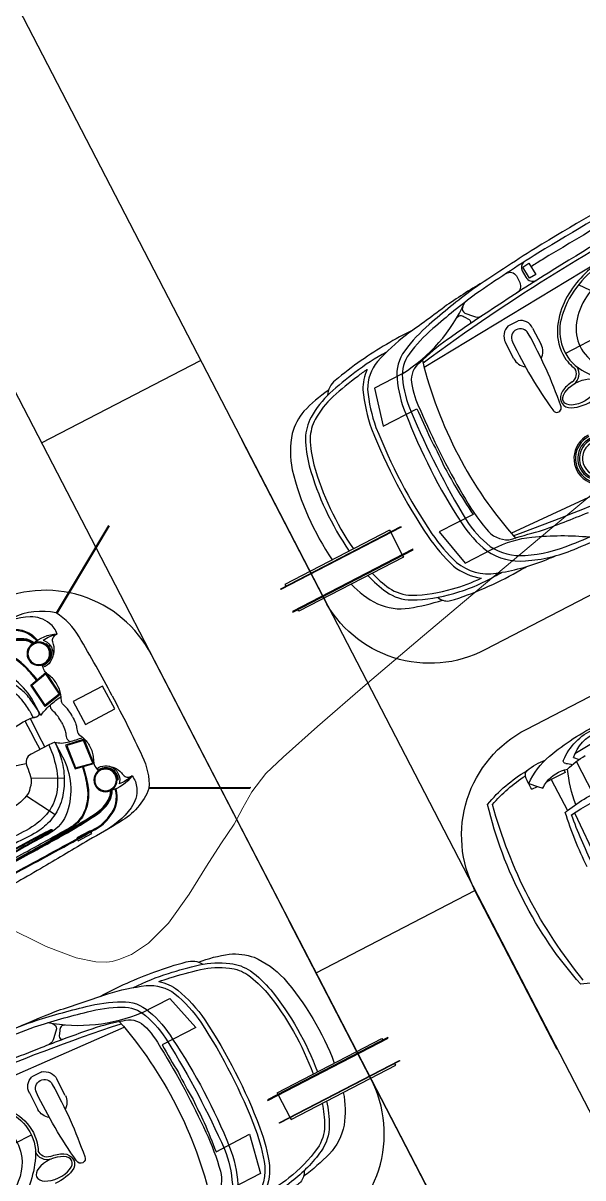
# Model space of a CAD drawing. Header units: metres. Extents: x 2662 to 3279, y 1027 to 1511.
# Drawn here: x 3047.41 to 3056.79, y 1289.67 to 1309.01 of the extents above; entities that cross this region are included whole.
import ezdxf

# ---------------------------------------------------------------- set-up
doc = ezdxf.new("R2010")
doc.units = ezdxf.units.M
for name, color, linetype in [('01 main point', 1, 'Continuous'), ('furniture', 6, 'Continuous'), ('Layer13', 4, 'Continuous')]:
    doc.layers.add(name, color=color, linetype=linetype)
doc.layers.add('CONT-MNR', color=252, linetype='Continuous', lineweight=9)

# ---------------------------------------------------------------- blocks, each defined once
blk = doc.blocks.new('A$C8620f102')
for p, q in [((3.364, 3.392), (3.862, 3.115)), ((3.137, 3.19), (3.391, 2.692)), ((2.24, 2.828), (2.551, 2.828)), ((2.247, 2.735), (2.551, 2.735)), ((2.782, 2.828), (2.551, 2.828)), ((2.783, 2.735), (2.551, 2.735)), ((1.268, 1.921), (1.262, 1.909)), ((3.833, 1.921), (3.84, 1.909)), ((0, 0.057), (0.887, 1.52)), ((0.013, 0.049), (0.9, 1.512)), ((4.2, 1.513), (4.993, 0)), ((4.214, 1.52), (5.002, 0.016))]:
    blk.add_line(p, q)
for points in [[(2.551, 1.341, -0.01736), (1.42, 1.368, -0.12634), (0.887, 1.52, -0.172899), (0.62, 2.207, -0.013884), (0.596, 2.82, -0.008973), (0.555, 3.695, -0.01509), (0.528, 4.697, 0.002245), (0.518, 6.241, -0.003342), (0.514, 7.955, -0.016984), (0.549, 9.103, -0.024546), (0.644, 9.964, -0.067942), (0.894, 11.047, -0.033948), (1.197, 11.753, -0.022001), (1.533, 12.382, -0.042872), (1.956, 12.94, -0.059514), (2.26, 13.208, -0.046364), (2.433, 13.309, -0.104882), (2.551, 13.341, -0.104882)], [(2.551, 1.341, 0.01736), (3.681, 1.368, 0.12634), (4.214, 1.52, 0.172899), (4.481, 2.207, 0.013884), (4.505, 2.82, 0.008973), (4.546, 3.695, 0.01509), (4.573, 4.697, -0.002245), (4.583, 6.241, 0.003342), (4.587, 7.955, 0.016984), (4.552, 9.103, 0.024546), (4.457, 9.964, 0.067942), (4.207, 11.047, 0.033948), (3.904, 11.753, 0.022001), (3.568, 12.382, 0.042872), (3.145, 12.94, 0.059514), (2.841, 13.208, 0.046364), (2.668, 13.309, 0.104882), (2.551, 13.341, 0.104882)], [(4.42, 3.757, -0.006425), (4.432, 4.701, -0.002217), (4.442, 6.243, 0.003368), (4.453, 7.97, 0.024633), (4.433, 9.058, 0.015037), (4.344, 9.773, 0.025439), (4.276, 10.169, 0.013843), (4.084, 10.982, 0.040266), (3.784, 11.705, 0.016729), (3.412, 12.335, 0.029739), (2.935, 12.908, -0.01525), (2.678, 13.147, 0.132389), (2.623, 13.181, 0.028442), (2.599, 13.188, 0.028442)], [(4.406, 3.757, -0.006424), (4.418, 4.702, -0.002217), (4.429, 6.243, 0.003368), (4.439, 7.97, 0.024633), (4.419, 9.057, 0.015038), (4.331, 9.771, 0.025461), (4.263, 10.166, 0.013839), (4.071, 10.978, 0.040238), (3.772, 11.698, 0.016715), (3.4, 12.327, 0.029693), (2.925, 12.898, -0.015234), (2.668, 13.137, 0.134036), (2.619, 13.168, 0.024879), (2.599, 13.174, 0.024879)], [(0.842, 9.12), (0.822, 8.712), (0.812, 8.241), (0.817, 7.472), (0.817, 6.417), (0.837, 4.724, -0.002601), (0.857, 3.805, 0.004411), (0.873, 3.024, 0.013009), (0.91, 2.487, 0.113396), (1.012, 2.2, 0.146005), (1.152, 2.079, 1.595219)], [(0.855, 9.119), (0.836, 8.712), (0.826, 8.241), (0.831, 7.472), (0.831, 6.417), (0.851, 4.724, -0.002601), (0.871, 3.805, 0.004411), (0.887, 3.024, 0.013003), (0.923, 2.488, 0.113337), (1.023, 2.207, 0.144821), (1.155, 2.093, 0.138987)], [(0.869, 9.119), (0.85, 8.711), (0.84, 8.24), (0.845, 7.472), (0.845, 6.417), (0.864, 4.725, -0.002601), (0.885, 3.806, 0.00441), (0.901, 3.025, 0.012997), (0.937, 2.49, 0.113276), (1.035, 2.215, 0.142458), (1.159, 2.106, 0.142458)], [(4.232, 9.119), (4.251, 8.711), (4.261, 8.24), (4.256, 7.472), (4.256, 6.417), (4.237, 4.725, 0.002601), (4.217, 3.806, -0.00441), (4.2, 3.025, -0.012997), (4.164, 2.49, -0.113276), (4.066, 2.215, -0.142458), (3.942, 2.106, -0.142458)], [(4.246, 9.119), (4.265, 8.712), (4.275, 8.241), (4.27, 7.472), (4.27, 6.417), (4.25, 4.724, 0.002601), (4.23, 3.805, -0.004411), (4.214, 3.024, -0.013003), (4.178, 2.488, -0.113337), (4.078, 2.207, -0.144821), (3.946, 2.093, -0.138987)], [(4.259, 9.12), (4.279, 8.712), (4.289, 8.241), (4.284, 7.472), (4.284, 6.417), (4.264, 4.724, 0.002601), (4.244, 3.805, -0.004411), (4.228, 3.024, -0.013009), (4.191, 2.487, -0.113396), (4.089, 2.2, -0.146005), (3.949, 2.079, -1.595219)], [(4.204, 9.117), (4.224, 8.711), (4.233, 8.24), (4.228, 7.472), (4.228, 6.417), (4.209, 4.725, 0.002601), (4.189, 3.806, -0.00441), (4.172, 3.026, -0.002867), (4.167, 2.908, -0.002867)], [(2.285, 2.551), (2.035, 2.551, -0.202722), (1.176, 2.918, -0.178768), (1.002, 3.337, 0.010028), (0.983, 4.195, -0.005356), (0.971, 5.613, -0.016605), (0.989, 6.759, 0.018921), (1.004, 7.948, -0.925873), (1.05, 7.955, -0.041202), (1.07, 7.744, -0.024461), (1.071, 7.062, 0.012888), (1.079, 5.748, -0.019359), (1.064, 4.979, 0.002375), (1.046, 4.09, -0.006386), (1.051, 3.524, -0.013656), (1.048, 3.297, -0.862706), (1.005, 3.292, 0.648089)], [(2.792, 2.551), (3.066, 2.551, 0.202722), (3.925, 2.918, 0.178768), (4.099, 3.337, -0.010028), (4.118, 4.195, 0.005356), (4.13, 5.613, 0.016605), (4.112, 6.759, -0.018921), (4.097, 7.948, 0.925873), (4.051, 7.955, 0.041202), (4.031, 7.744, 0.024461), (4.03, 7.062, -0.012888), (4.022, 5.748, 0.019359), (4.037, 4.979, -0.002375), (4.055, 4.09, 0.006386), (4.05, 3.524, 0.013656), (4.053, 3.297, 0.862706), (4.096, 3.292, -0.648089)], [(4.083, 3.295, 0.016488), (4.086, 3.337, -0.010023), (4.104, 4.196, 0.005356), (4.116, 5.613, 0.016607), (4.098, 6.758, -0.018921), (4.084, 7.949, -0.01143), (4.084, 7.949, 0.913283), (4.065, 7.953, 0.041174), (4.045, 7.744, 0.024478), (4.044, 7.062, -0.012889), (4.036, 5.748, 0.019362), (4.051, 4.98, -0.002377), (4.069, 4.09, 0.006391), (4.064, 3.524, 0.013664), (4.067, 3.297, -0.000701), (4.067, 3.297, 0.819976), (4.083, 3.295, 0.819976)], [(2.792, 2.551), (2.783, 2.661), (2.781, 2.994, -0.448043), (2.937, 3.153, 0.025561), (3.107, 3.181, 0.15676), (3.276, 3.282, 0.144288), (3.367, 3.398, 0.079427), (3.428, 3.671, 0.054179), (3.412, 3.985, 0.127294), (3.311, 4.217, -0.025195), (3.198, 4.347, 0.112656), (3.079, 4.409, 0.061652), (2.913, 4.434, -0.222278), (2.786, 4.49, -0.049109), (2.701, 4.591, -0.09997), (2.635, 4.717, -0.045992), (2.606, 4.926), (2.6, 5.036)], [(0.682, 3.757, -0.002942), (0.692, 3.07, 0.002013), (0.701, 2.633, 0.130442), (0.778, 2.321, 0.261246), (1.143, 2.01, 0.209197)], [(0.695, 3.757, -0.002941), (0.705, 3.07, 0.002014), (0.715, 2.633, 0.130992), (0.791, 2.327, 0.261832), (1.146, 2.024, 0.261832)], [(4.406, 3.757, 0.002941), (4.396, 3.07, -0.002014), (4.386, 2.633, -0.130992), (4.31, 2.327, -0.261832), (3.955, 2.024, -0.261832)], [(4.42, 3.757, 0.002942), (4.41, 3.07, -0.002013), (4.4, 2.633, -0.130442), (4.323, 2.321, -0.261246), (3.958, 2.01, -0.209197)], [(1.73, 2.337, -0.043334), (1.415, 2.417, -0.18333), (0.998, 2.737, -0.123985), (0.911, 3.114, 0.015377), (0.892, 3.387)], [(3.371, 2.337, 0.043334), (3.687, 2.417, 0.18333), (4.103, 2.737, 0.123985), (4.19, 3.114, -0.015377), (4.209, 3.387)], [(1.727, 2.323, -0.043195), (1.41, 2.404, -0.183415), (0.986, 2.73, -0.094511), (0.901, 3.02)], [(3.374, 2.323, 0.043195), (3.691, 2.404, 0.183415), (4.115, 2.73, 0.094511), (4.2, 3.02)], [(1.205, 1.672, -0.164393), (0.99, 1.699, -0.188684), (0.742, 1.936, -0.10758), (0.602, 2.549)], [(3.896, 1.672, 0.164393), (4.111, 1.699, 0.188684), (4.359, 1.936, 0.10758), (4.499, 2.549)]]:
    blk.add_lwpolyline(points, format="xyb")
for points in [[(4.389, 2.721), (4.379, 2.721), (4.379, 2.976), (4.394, 2.976)], [(4.408, 2.976), (4.433, 2.976), (4.433, 2.721), (4.402, 2.721)]]:
    blk.add_lwpolyline(points)
for points in [[(2.125, 2.097), (2.184, 2.415), (1.757, 2.461), (1.687, 2.14)], [(2.113, 2.112), (2.168, 2.403), (1.768, 2.446), (1.703, 2.153)], [(2.976, 2.097), (2.917, 2.415), (3.344, 2.461), (3.414, 2.14)], [(2.988, 2.112), (2.933, 2.403), (3.333, 2.446), (3.398, 2.153)], [(2.333, 1.403), (2.333, 1.961), (2.768, 1.961), (2.768, 1.403)]]:
    blk.add_lwpolyline(points, close=True)
for centre, radius in [((1.354, 2.097), 0.196), ((1.354, 2.097), 0.182), ((3.747, 2.097), 0.196), ((3.747, 2.097), 0.182)]:
    blk.add_circle(centre, radius)
for centre, radius, start, end in [((4.788, 3.778), 2.009, 160.8995, 198.3721), ((1.354, 2.097), 0.238, 225.7726, 10.6742), ((1.354, 2.097), 0.21, 243.7243, 10.6742), ((3.747, 2.097), 0.238, 169.3258, 314.2274), ((3.747, 2.097), 0.21, 169.3258, 296.2757), ((1.773, 1.953), 0.633, 165.9957, 206.3313), ((3.328, 1.953), 0.633, 333.6687, 14.0043), ((1.816, 1.84), 0.633, 172.1254, 195.3579), ((3.285, 1.84), 0.633, 344.6421, 7.8746)]:
    blk.add_arc(centre, radius, start, end)
for points in [[(2.792, 2.551), (3.104, 2.59), (3.448, 2.721), (3.695, 2.898), (3.897, 3.186), (3.973, 3.474), (3.978, 3.879), (3.938, 4.303), (3.781, 4.606), (3.483, 4.839), (3.19, 4.975), (2.852, 5.041), (2.6, 5.036)], [(1.719, 4.187), (1.769, 4.136), (1.758, 4.039), (1.69, 3.935), (1.643, 3.809), (1.632, 3.615), (1.665, 3.478), (1.765, 3.32), (1.859, 3.215), (2.02, 3.158), (2.135, 3.154), (2.214, 3.144), (2.243, 3.086), (2.247, 2.953), (2.254, 2.698), (2.263, 2.57), (2.121, 2.56), (1.855, 2.6), (1.661, 2.676), (1.456, 2.795), (1.284, 2.972), (1.172, 3.162), (1.1, 3.356), (1.057, 3.557), (1.054, 3.773), (1.093, 3.989), (1.154, 4.097), (1.241, 4.188), (1.404, 4.27), (1.512, 4.276), (1.647, 4.275), (1.721, 4.254), (1.719, 4.187), (1.654, 4.176), (1.508, 4.181), (1.383, 4.161), (1.27, 4.09), (1.194, 4), (1.156, 3.866), (1.146, 3.612), (1.19, 3.403), (1.259, 3.215), (1.338, 3.064), (1.416, 2.97), (1.532, 2.87), (1.69, 2.78), (1.816, 2.733), (1.966, 2.701), (2.092, 2.687), (2.182, 2.68), (2.249, 2.672), (2.268, 2.634)], [(2.285, 2.551), (2.245, 2.458), (2.204, 2.333), (2.16, 2.098)], [(2.792, 2.551), (2.856, 2.458), (2.897, 2.333), (2.941, 2.098)], [(2.551, 2.09), (2.435, 2.096), (2.358, 2.113), (2.259, 2.137), (2.176, 2.105), (1.995, 2.067), (1.801, 2.095), (1.703, 2.137), (1.639, 2.146), (1.547, 2.133)], [(2.551, 2.09), (2.666, 2.096), (2.743, 2.113), (2.842, 2.137), (2.925, 2.105), (3.106, 2.067), (3.3, 2.095), (3.399, 2.137), (3.462, 2.146), (3.554, 2.133)], [(1.532, 1.939), (1.472, 1.874), (1.333, 1.805), (1.252, 1.781), (1.213, 1.726), (1.205, 1.672)], [(3.569, 1.939), (3.629, 1.874), (3.768, 1.805), (3.849, 1.781), (3.888, 1.726), (3.896, 1.672)]]:
    blk.add_spline(points, degree=3)
for points, knots in [([(2.783, 2.661), (3.098, 2.685), (3.381, 2.768), (3.801, 3.136), (3.877, 3.417), (3.866, 4.031), (3.863, 4.353), (3.503, 4.749), (3.201, 4.892), (2.816, 4.936), (2.715, 4.932), (2.606, 4.926)], [0, 0, 0, 0, 0.0684102, 0.0684102, 0.1368204, 0.1368204, 0.2052306, 0.2052306, 0.2736407, 0.2736407, 0.2974604, 0.2974604, 0.2974604, 0.2974604]), ([(2.551, 2.297), (2.512, 2.298), (2.446, 2.299), (2.351, 2.319), (2.271, 2.356), (2.221, 2.334), (2.203, 2.325)], [0, 0, 0, 0, 0.00840925, 0.01405459, 0.02148076, 0.02583256, 0.02583256, 0.02583256, 0.02583256]), ([(2.551, 2.297), (2.589, 2.298), (2.655, 2.299), (2.75, 2.319), (2.83, 2.356), (2.88, 2.334), (2.898, 2.325)], [0, 0, 0, 0, 0.00840925, 0.01405459, 0.02148076, 0.02583256, 0.02583256, 0.02583256, 0.02583256])]:
    blk.add_open_spline(points, degree=3, knots=knots)
blk = doc.blocks.new('A$C1fdb1adc')
for p, q in [((1.699, 7.141), (1.211, 6.778)), ((2.131, 6.749), (2.136, 6.052)), ((3.406, 2.071), (3.438, 2.071)), ((3.449, 2.071), (3.869, 2.071)), ((3.88, 2.071), (3.912, 2.071))]:
    blk.add_line(p, q)
for points in [[(0.218, 8.563, 0.005005), (0.336, 6.409, 0.009754), (0.465, 5.161, 0.018511), (0.652, 4.249, 0.0573), (0.855, 3.68, 0.192321), (1.209, 3.352, 0.082859), (1.802, 3.212, 0.052694), (3.849, 3.198, 0.08069), (4.466, 3.361, 0.17216), (4.909, 3.859, 0.085071), (5.113, 4.67, 0.010341), (5.192, 5.748, 0.016897)], [(0.309, 8.567, 0.005003), (0.428, 6.416, 0.009732), (0.556, 5.174, 0.018483), (0.741, 4.271, 0.05741), (0.937, 3.72, 0.193192), (1.243, 3.437, 0.083361), (1.81, 3.304, 0.033468), (3.84, 3.29, -0.000299), (3.84, 3.29, 0.080179), (4.425, 3.444, 0.171464), (4.825, 3.895, 0.0853), (5.021, 4.678, 0.010362), (5.1, 5.754, 0.016932)], [(5.007, 6.288, 0.010794), (5.04, 7.206, 0.012283), (5.103, 9.648, 0.0049), (5.136, 12.417, 0.016162), (5.124, 14.08, 0.001149), (5.08, 15.507, -0.000811), (5.08, 15.508, 0.051344), (4.86, 17.153, 0.067708), (4.494, 18.235, 0.057023), (3.946, 19.21, 0.030584), (3.212, 20.153, 0.030577), (2.806, 20.554, 0.132389), (2.72, 20.608, 0.196715), (2.449, 20.599, 0.056911), (2.071, 20.217, 0.022345), (1.466, 19.457, 0.037229), (0.8, 18.315, 0.065316), (0.373, 16.968, 0.034966), (0.239, 15.278, 0.009636), (0.229, 13.167, 0.000311), (0.324, 10.889, -0.003683), (0.44, 8.573, 0.005), (0.558, 6.426, 0.00171), (0.577, 6.208)], [(0.664, 8.588, 0.005802), (0.802, 6.412, 0.006333), (0.916, 5.235, 0.01214), (1.017, 4.406, 0.043691), (1.147, 3.813, 0.274814), (1.378, 3.537, 0.084876), (1.849, 3.458, 0.03319), (3.444, 3.436, 0.044814), (4.137, 3.521, 0.241664), (4.47, 3.774, -0.015339), (4.578, 4.294, 0.011087), (4.674, 5.17, 0.00765)], [(4.39, 3.859), (4.534, 7.139, -0.042807), (4.41, 11.049, 0.264766), (1.001, 10.873, -0.053572), (1.032, 7.201), (1.25, 3.842)], [(0.453, 6.129, 0.34058), (0.568, 6.044), (0.692, 6.049, 0.407011), (0.822, 6.183, 0.980624)], [(0.486, 5.787, -0.446629), (0.601, 5.919), (0.725, 5.917, -0.407011), (0.859, 5.787, -0.980624)], [(0.435, 5.412, 0.017721), (0.5, 4.655, -0.010616), (0.627, 3.829, 0.03964), (0.802, 3.195, 0.181904), (1.146, 2.829, 0.065618), (1.771, 2.663, 0.054443), (3.786, 2.675, 0.053321), (4.402, 2.82, 0.211406), (4.867, 3.326, 0.058348), (5.05, 4.147, 0.002016), (5.069, 4.357)], [(0.648, 4.881, 0.38077), (0.756, 4.865), (0.871, 4.971, 0.233822), (0.931, 5.092, 1.332745)], [(0.765, 4.709, -0.458631), (0.805, 4.826), (0.886, 4.878, -0.499288), (0.957, 4.854, -1.332745)], [(1.177, 3.467), (1.175, 2.943), (1.809, 2.777), (1.809, 3.416, -0.008573), (2.347, 3.385, -0.020193), (2.861, 3.375, 0.002111), (3.289, 3.387, 0.006341), (3.817, 3.437), (3.811, 2.799), (4.48, 2.943), (4.48, 3.477, -0.095069), (4.607, 4.138, -0.047929), (5.05, 5, 3.403026)], [(0.609, 3.961, 0.037954), (0.664, 2.959, 0.020014), (0.759, 2.417, 0.020014)], [(4.916, 2.412, 0.041021), (4.936, 2.503, 0.05466), (5.005, 3.727, 0.000223), (5.004, 3.825)], [(0.735, 3.396, 0.045512), (0.794, 2.77, 0.020521), (0.906, 2.241, 0.075815), (1.119, 1.776, 0.114138), (1.391, 1.527, 0.051879), (1.83, 1.372, 0.081444), (3.406, 1.311, 0.081444)], [(3.912, 1.401, 0.053784), (4.299, 1.549, 0.14991), (4.614, 1.864, 0.070882), (4.841, 2.541, 0.0701), (4.898, 3.363, 0.031662), (4.9, 3.426)], [(0.841, 2.975, 0.111575), (1.113, 2.758, 0.065966), (1.762, 2.585, 0.054479), (3.795, 2.597, 0.053587), (4.431, 2.747, 0.140212), (4.825, 3.07, 0.140212)], [(0.841, 2.974, 0.014257), (0.872, 2.784, 0.020505), (0.982, 2.261, 0.075496), (1.184, 1.82, 0.112912), (1.428, 1.597, 0.051408), (1.847, 1.449, 0.081884), (3.406, 1.39, 0.081884)], [(3.912, 1.482, 0.050886), (4.262, 1.619, 0.149374), (4.544, 1.9, 0.070899), (4.764, 2.556, 0.044955), (4.825, 3.068)], [(0.856, 2.236, 0.048909), (0.975, 1.714, 0.103348), (1.215, 1.37, 0.102809), (1.756, 1.09, 0.089228), (3.406, 0.991, 0.089228)], [(3.912, 1.084, 0.085341), (4.407, 1.326, 0.148467), (4.717, 1.764, 0.040934), (4.854, 2.321)]]:
    blk.add_lwpolyline(points, format="xyb")
for points in [[(0.517, 6.082), (0.509, 6.204), (0.73, 6.218), (0.738, 6.097)], [(3.438, 2.271), (3.449, 2.271), (3.449, 0), (3.438, 0)], [(3.88, 2.271), (3.869, 2.271), (3.869, 0), (3.88, 0)]]:
    blk.add_lwpolyline(points, close=True)
for points in [[(1.501, 5.759), (1.812, 5.759)], [(1.281, 5.413), (1.281, 5.6)], [(1.814, 5.244), (1.507, 5.244)], [(3.406, 2.071), (3.406, 0.095), (3.438, 0.095)], [(3.912, 2.071), (3.912, 0.095), (3.88, 0.095)]]:
    blk.add_lwpolyline(points)
for centre, radius, start, end in [((33.425, 9.028), 32.658, 179.4859, 189.1088), ((-30.132, 8.42), 34.872, 352.5053, 1.6533), ((2.445, 5.912), 0.21, 8.0145, 96.0139), ((2.445, 5.912), 0.164, 8.0145, 96.0139), ((1.491, 5.541), 0.218, 87.3011, 164.289), ((1.549, 5.502), 0.15, 90, 270), ((1.769, -2.407), 8.063, 82.1262, 91.562), ((1.812, 5.502), 0.257, 35.541, 90), ((3.961, 5.76), 0.44, 180, 0), ((3.961, 5.76), 0.414, 180, 0), ((3.961, 5.76), 0.375, 180, 0), ((3.961, 5.76), 0.348, 180, 0), ((3.961, 5.76), 0.296, 184.2079, 355.7921), ((1.773, 13.127), 7.778, 268.3516, 278.1346), ((2.874, 5.503), 0.0761, 270, 90), ((1.507, 5.479), 0.235, 196.0917, 270), ((1.806, 5.508), 0.265, 271.6761, 323.987), ((-1.569, 3.245), 2.755, 4.6292, 38.2236), ((2.783, 10.653), 6.981, 256.3027, 284.2355), ((1.082, 2.474), 0.328, 189.9258, 240.7942), ((4.682, 2.504), 0.252, 291.8513, 338.4842)]:
    blk.add_arc(centre, radius, start, end)
blk.add_ellipse((2.82, 5.975), major_axis=(-0.014, 0.324), ratio=0.522227)
for points, knots in [([(2.212, 9.467), (2.019, 9.483), (1.898, 9.451), (1.674, 9.289), (1.545, 9.149), (1.397, 8.904), (1.333, 8.708), (1.27, 8.543), (1.24, 8.388), (1.207, 7.994), (1.207, 7.703), (1.306, 7.105), (1.402, 6.795), (1.849, 6.341), (2.116, 6.269), (2.576, 6.43), (2.769, 6.608), (2.913, 6.854)], [3.147514, 3.147514, 3.147514, 3.147514, 3.45455, 3.45455, 3.761587, 3.761587, 4.068623, 4.068623, 4.37566, 4.37566, 4.989733, 4.989733, 5.735714, 5.735714, 6.481696, 6.481696, 6.927739, 6.927739, 6.927739, 6.927739]), ([(1.052, 7.412), (1.058, 7.357), (1.066, 7.302), (1.126, 6.908), (1.282, 6.521), (1.825, 6.044), (2.198, 5.97), (2.778, 6.341), (2.978, 6.552), (3.106, 6.791)], [4.985692, 4.985692, 4.985692, 4.985692, 5.104362, 5.104362, 5.865381, 5.865381, 6.430538, 6.430538, 6.927739, 6.927739, 6.927739, 6.927739]), ([(1.034, 7.219), (1.084, 6.946), (1.178, 6.669), (1.548, 6.187), (1.845, 5.978), (2.294, 6.019), (2.402, 6.058), (2.428, 6.075)], [5.11807, 5.11807, 5.11807, 5.11807, 5.691356, 5.691356, 6.239489, 6.239489, 6.418204, 6.418204, 6.418204, 6.418204]), ([(2.608, 5.935), (2.614, 5.859), (2.636, 5.778), (2.739, 5.601), (2.887, 5.58), (3.03, 5.775), (3.051, 5.939), (3.044, 6.072)], [1.638359, 1.638359, 1.638359, 1.638359, 2.363251, 2.363251, 3.720206, 3.720206, 4.993613, 4.993613, 4.993613, 4.993613])]:
    blk.add_open_spline(points, degree=3, knots=knots)
blk = doc.blocks.new('A$Cf6bfa866')
for points in [[(3.909, 2.819), (3.85, 1.894)], [(3.112, 1.858), (3.725, 1.858)], [(3.805, 1.845), (3.734, 1.917)], [(3.693, 1.608), (3.649, 1.608), (3.649, 1.345)], [(2.975, 1.435), (2.075, 1.399)], [(3.649, 1.345), (3.063, 1.345)], [(3.649, 1.345), (3.649, 1.256)], [(3.656, 1.086), (3.588, 1.154)], [(3.765, 0.978), (3.656, 1.086)], [(3.656, 0.979), (3.656, 1.086)]]:
    blk.add_lwpolyline(points)
for centre, radius, start, end in [((3.305, 2.338), 0.703, 315.4215, 4.1185), ((3.089, 2.307), 0.984, 320.1643, 3.4142), ((-0.586, 2.466), 4.699, 348.1204, 0.199), ((0.071, 1.762), 2.922, 352.3997, 6.596), ((0.506, 1.849), 2.606, 348.8526, 5.9633), ((2.3, 2.104), 1.446, 342.4196, 357.2178), ((3.506, 1.538), 0.308, 28.2843, 49.274), ((2.839, 3.72), 2.218, 276.5257, 292.2418), ((3.122, 1.5), 0.581, 335.1806, 16.7066), ((3.813, 1.699), 0.0384, 202.1741, 324.7726), ((1.924, 9.02), 7.715, 271.1209, 277.7737), ((2.705, 1.8), 1.341, 322.1743, 347.0175), ((2.855, 1.28), 1.139, 348.5068, 6.3429), ((1.86, 8.5), 7.3, 271.6896, 279.4101), ((0.506, 1.849), 2.606, 347.7929, 348.8526), ((3.122, 1.5), 0.581, 323.4357, 335.1806), ((2.62, 1.18), 2.444, 183.0792, 203.4839), ((3.736, 2.603), 1.626, 267.1861, 274.8233), ((1.362, 1.231), 2.555, 338.0156, 354.5524), ((1.53, 1.18), 2.444, 336.5161, 356.9208), ((3.87, 1.091), 0.108, 271.3123, 288.8577), ((3.87, 1.091), 0.108, 288.8577, 339.7004), ((2.018, 6.603), 6.603, 255.6277, 270.4951), ((2.13, 8.455), 8.357, 258.1808, 269.6201), ((2.019, 8.455), 8.357, 270.3799, 281.8192), ((2.132, 6.603), 6.603, 269.5049, 284.3723)]:
    blk.add_arc(centre, radius, start, end)

msp = doc.modelspace()

# ---------------------------------------------------------------- linework, layer by layer
at = {"layer": '01 main point'}
msp.add_line((3050.016, 1297.542, -0.512), (3079.917, 1239.828, -0.512), dxfattribs=at)
at = {"layer": '01 main point', "elevation": -0.512}
msp.add_lwpolyline([(3079.917, 1239.828), (3043.116, 1310.861), (3045.78, 1312.241), (3082.581, 1241.208)], dxfattribs=at)
msp.add_lwpolyline([(3079.917, 1239.828), (3043.116, 1310.861), (3045.78, 1312.241), (3082.581, 1241.208)], dxfattribs=at)
for points in [[(3050.936, 1295.767), (3049.556, 1298.43, 0.414214), (3046.86, 1299.286), (3035.318, 1293.306), (3034.628, 1294.638), (3046.17, 1300.618, 0.414214), (3047.026, 1303.314), (3045.646, 1305.978)], [(3056.36, 1291.819), (3054.98, 1294.483, -0.414214), (3055.836, 1297.179), (3067.379, 1303.159), (3066.689, 1304.491), (3055.146, 1298.511, -0.414214), (3052.45, 1299.366), (3051.07, 1302.03)], [(3057.146, 1283.78), (3055.766, 1286.444, 0.414214), (3053.071, 1287.299), (3041.528, 1281.319), (3040.838, 1282.651), (3052.381, 1288.631, 0.414214), (3053.236, 1291.327), (3051.856, 1293.991)]]:
    msp.add_lwpolyline(points, format="xyb", dxfattribs=at)
at = {"layer": 'CONT-MNR', "elevation": -4, "flags": 128}
msp.add_lwpolyline([(3057.275, 1301.394), (3056.234, 1300.53), (3055.154, 1299.626), (3054.102, 1298.737), (3053.142, 1297.919), (3052.341, 1297.227), (3051.763, 1296.716), (3051.475, 1296.442), (3051.24, 1296.132), (3051.089, 1295.864), (3050.943, 1295.59), (3050.723, 1295.265), (3050.48, 1294.891), (3050.191, 1294.417), (3049.842, 1293.933), (3049.508, 1293.599), (3049.221, 1293.409), (3049.009, 1293.323), (3048.897, 1293.293), (3048.812, 1293.281), (3048.623, 1293.285), (3048.297, 1293.354), (3047.795, 1293.545), (3047.083, 1293.897)], dxfattribs=at)
at = {"layer": 'Layer13'}
for p, q in [((3047.716, 1301.982, -0.512), (3050.38, 1303.362, -0.512)), ((3052.316, 1293.103, -0.512), (3054.98, 1294.483, -0.512))]:
    msp.add_line(p, q, dxfattribs=at)

# ---------------------------------------------------------------- block references
at = {"layer": 'furniture', "rotation": 297.387592239211}
msp.add_blockref('A$C1fdb1adc', (3050.142, 1302.588, -0.512), dxfattribs=at)
at = {"layer": 'furniture', "xscale": -1}
for name, p, rotation in [('A$Cf6bfa866', (3056.744, 1292.48, -0.512), 297.3875922392126), ('A$C8620f102', (3048.889, 1300.625, 0.488), 117.8864966100289), ('A$C1fdb1adc', (3051.936, 1295.07, -0.512), 117.3875922391938)]:
    msp.add_blockref(name, p, dxfattribs=dict(at, rotation=rotation))

doc.saveas('drawing.dxf')
